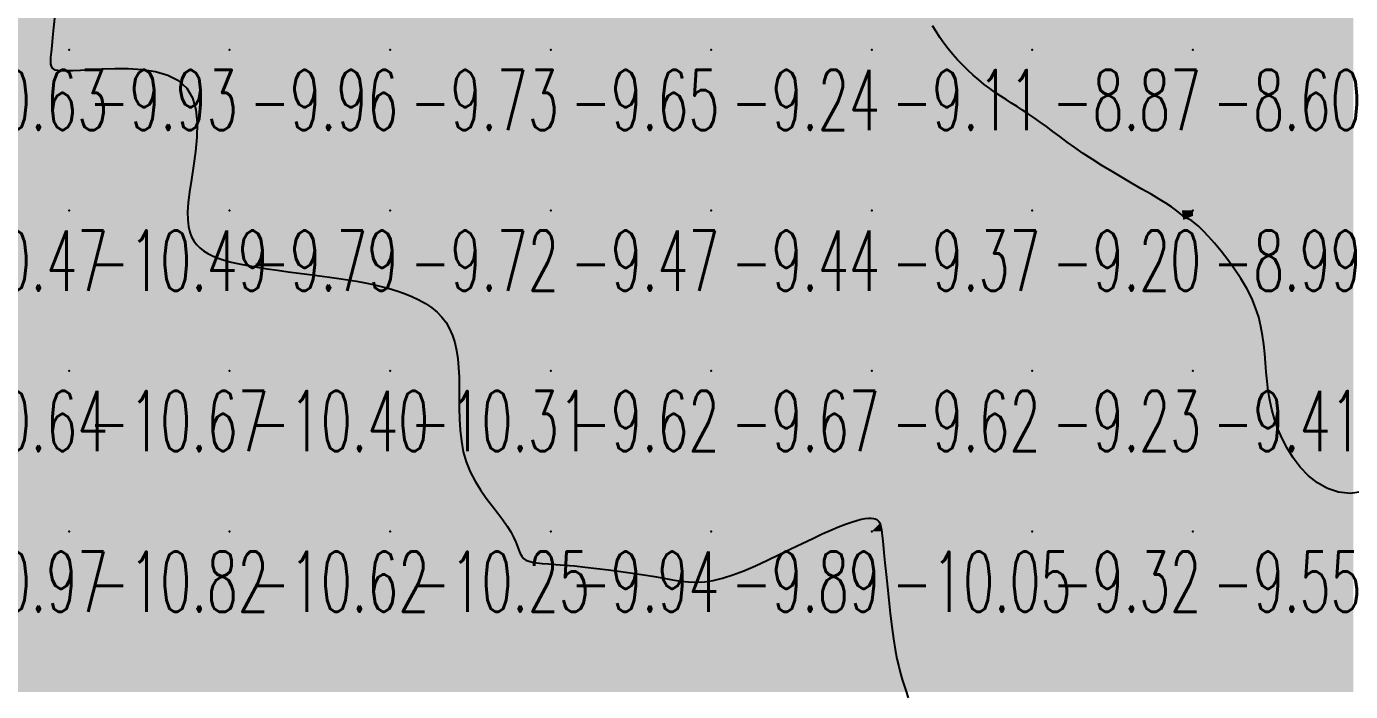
# Model space of a CAD drawing. Header units: millimetres. Extents: x 88261 to 90953, y 390274 to 392322.
# Drawn here: x 90157.6 to 90240.1, y 390447.3 to 390488.7 of the extents above; entities that cross this region are included whole.
import ezdxf
from ezdxf.enums import TextEntityAlignment as Align

# ---------------------------------------------------------------- set-up
doc = ezdxf.new("R2010")
doc.units = ezdxf.units.MM
doc.header["$LTSCALE"] = 25
for name, color, linetype in [('CN_03_00', 7, 'Continuous'), ('CN_04_00', 242, 'Continuous'), ('COTEAlt', 7, 'Continuous'), ('TN_COLORIAGE', 7, 'Continuous')]:
    doc.layers.add(name, color=color, linetype=linetype)
doc.styles.add('Simplex 1.0', font='Simplex.shx', dxfattribs={"width": 0.99, "height": 2.5})
doc.styles.get("Standard").update_dxf_attribs({"font": 'times.ttf'})

# ---------------------------------------------------------------- blocks, each defined once
blk = doc.blocks.new('COTE')
at = {"color": 0}
blk.add_point((0, 0), dxfattribs=at)
at = {"layer": 'COTEAlt'}
blk.add_attdef('ALT', text='', height=3.75, dxfattribs=at).set_placement((1.25, -1.25), align=Align.TOP_LEFT)

msp = doc.modelspace()

# ---------------------------------------------------------------- linework, layer by layer
at = {"layer": 'CN_03_00', "elevation": -9, "flags": 128}
msp.add_lwpolyline([(90240.866, 390459.721), (90240.063, 390459.612), (90239.319, 390459.682), (90238.634, 390459.906), (90238.009, 390460.257), (90237.445, 390460.71), (90236.942, 390461.239), (90236.501, 390461.817), (90236.123, 390462.42), (90235.807, 390463.026), (90235.547, 390463.629), (90235.338, 390464.23), (90235.173, 390464.827), (90235.044, 390465.421), (90234.946, 390466.009), (90234.872, 390466.592), (90234.815, 390467.17), (90234.768, 390467.741), (90234.721, 390468.309), (90234.666, 390468.875), (90234.592, 390469.442), (90234.49, 390470.012), (90234.349, 390470.589), (90234.16, 390471.175), (90233.914, 390471.772), (90233.605, 390472.381), (90233.244, 390472.991), (90232.847, 390473.589), (90232.43, 390474.164), (90232.009, 390474.703), (90231.6, 390475.193), (90231.218, 390475.621), (90230.88, 390475.976), (90230.597, 390476.248), (90230.367, 390476.447), (90230.183, 390476.584), (90230.04, 390476.672), (90229.929, 390476.724), (90229.846, 390476.751), (90229.784, 390476.767), (90229.736, 390476.784), (90229.695, 390476.813), (90229.649, 390476.858), (90229.586, 390476.924), (90229.493, 390477.014), (90229.357, 390477.132), (90229.167, 390477.281), (90228.908, 390477.464), (90228.57, 390477.686), (90228.143, 390477.948), (90227.641, 390478.245), (90227.079, 390478.572), (90226.476, 390478.921), (90225.848, 390479.287), (90225.212, 390479.663), (90224.585, 390480.044), (90223.984, 390480.422), (90223.423, 390480.792), (90222.901, 390481.151), (90222.414, 390481.499), (90221.958, 390481.834), (90221.528, 390482.155), (90221.122, 390482.459), (90220.734, 390482.745), (90220.36, 390483.013), (90219.997, 390483.261), (90219.643, 390483.493), (90219.296, 390483.714), (90218.954, 390483.93), (90218.615, 390484.144), (90218.277, 390484.363), (90217.94, 390484.591), (90217.6, 390484.833), (90217.257, 390485.093), (90216.914, 390485.37), (90216.573, 390485.662), (90216.237, 390485.969), (90215.91, 390486.289), (90215.595, 390486.62), (90215.294, 390486.96), (90215.01, 390487.308), (90214.747, 390487.663), (90214.498, 390488.021), (90214.26, 390488.382), (90214.025, 390488.743)], dxfattribs=at)
at = {"layer": 'CN_04_00', "elevation": -10, "flags": 128}
msp.add_lwpolyline([(90159.361, 390489.4), (90159.287, 390488.645), (90159.222, 390488.014), (90159.167, 390487.5), (90159.125, 390487.091), (90159.097, 390486.772), (90159.087, 390486.53), (90159.095, 390486.351), (90159.125, 390486.22), (90159.178, 390486.125), (90159.259, 390486.054), (90159.377, 390486.002), (90159.546, 390485.968), (90159.776, 390485.951), (90160.082, 390485.949), (90160.474, 390485.96), (90160.965, 390485.983), (90161.568, 390486.016), (90162.286, 390486.054), (90163.09, 390486.081), (90163.941, 390486.075), (90164.803, 390486.018), (90165.637, 390485.887), (90166.404, 390485.664), (90167.068, 390485.328), (90167.591, 390484.859), (90167.944, 390484.245), (90168.146, 390483.509), (90168.225, 390482.686), (90168.208, 390481.807), (90168.124, 390480.906), (90168.001, 390480.014), (90167.866, 390479.165), (90167.748, 390478.392), (90167.67, 390477.719), (90167.635, 390477.143), (90167.64, 390476.653), (90167.683, 390476.239), (90167.762, 390475.888), (90167.874, 390475.591), (90168.018, 390475.336), (90168.19, 390475.112), (90168.39, 390474.91), (90168.621, 390474.726), (90168.885, 390474.559), (90169.187, 390474.406), (90169.53, 390474.266), (90169.918, 390474.138), (90170.355, 390474.018), (90170.843, 390473.906), (90171.385, 390473.799), (90171.973, 390473.698), (90172.594, 390473.601), (90173.24, 390473.508), (90173.9, 390473.418), (90174.563, 390473.331), (90175.218, 390473.246), (90175.856, 390473.164), (90176.467, 390473.082), (90177.053, 390473), (90177.615, 390472.914), (90178.158, 390472.824), (90178.684, 390472.727), (90179.195, 390472.621), (90179.694, 390472.504), (90180.185, 390472.373), (90180.669, 390472.227), (90181.141, 390472.064), (90181.598, 390471.881), (90182.034, 390471.677), (90182.444, 390471.448), (90182.824, 390471.192), (90183.169, 390470.908), (90183.472, 390470.593), (90183.732, 390470.246), (90183.95, 390469.865), (90184.129, 390469.45), (90184.271, 390469.001), (90184.381, 390468.517), (90184.46, 390467.999), (90184.513, 390467.445), (90184.541, 390466.856), (90184.551, 390466.232), (90184.55, 390465.581), (90184.552, 390464.91), (90184.567, 390464.229), (90184.607, 390463.546), (90184.683, 390462.869), (90184.807, 390462.206), (90184.989, 390461.567), (90185.236, 390460.958), (90185.538, 390460.38), (90185.876, 390459.833), (90186.235, 390459.318), (90186.599, 390458.834), (90186.95, 390458.38), (90187.272, 390457.958), (90187.548, 390457.566), (90187.768, 390457.205), (90187.938, 390456.875), (90188.069, 390456.576), (90188.173, 390456.309), (90188.262, 390456.074), (90188.347, 390455.871), (90188.441, 390455.7), (90188.555, 390455.563), (90188.699, 390455.458), (90188.881, 390455.379), (90189.107, 390455.322), (90189.383, 390455.281), (90189.715, 390455.248), (90190.109, 390455.218), (90190.572, 390455.185), (90191.109, 390455.143), (90191.722, 390455.087), (90192.398, 390455.017), (90193.116, 390454.937), (90193.86, 390454.847), (90194.61, 390454.749), (90195.347, 390454.646), (90196.053, 390454.539), (90196.709, 390454.431), (90197.302, 390454.323), (90197.844, 390454.225), (90198.351, 390454.144), (90198.839, 390454.091), (90199.326, 390454.072), (90199.828, 390454.099), (90200.362, 390454.178), (90200.944, 390454.32), (90201.586, 390454.528), (90202.277, 390454.794), (90203.002, 390455.103), (90203.744, 390455.441), (90204.488, 390455.794), (90205.217, 390456.149), (90205.917, 390456.49), (90206.57, 390456.805), (90207.164, 390457.081), (90207.7, 390457.319), (90208.179, 390457.52), (90208.606, 390457.686), (90208.982, 390457.82), (90209.311, 390457.923), (90209.596, 390457.997), (90209.839, 390458.045), (90210.044, 390458.068), (90210.214, 390458.069), (90210.354, 390458.052), (90210.467, 390458.019), (90210.557, 390457.974), (90210.627, 390457.918), (90210.683, 390457.856), (90210.727, 390457.79), (90210.762, 390457.72), (90210.793, 390457.634), (90210.821, 390457.517), (90210.849, 390457.352), (90210.878, 390457.124), (90210.913, 390456.818), (90210.954, 390456.418), (90211.004, 390455.909), (90211.066, 390455.282), (90211.138, 390454.56), (90211.219, 390453.773), (90211.308, 390452.948), (90211.403, 390452.117), (90211.503, 390451.309), (90211.607, 390450.552), (90211.712, 390449.876), (90211.819, 390449.303), (90211.927, 390448.816), (90212.037, 390448.393), (90212.149, 390448.01), (90212.264, 390447.643), (90212.383, 390447.268), (90212.505, 390446.863)], dxfattribs=at)
at = {"layer": 'TN_COLORIAGE', "color": 191}
for points in [[(90150.249, 390487.239, -10), (90160.027, 390497.018, -10), (90150.249, 390497.239, -10), (90159.89, 390497.239, -10)], [(90159.198, 390487.239, -10.627), (90160.027, 390497.018, -10.627), (90150.249, 390487.239, -10.627)], [(90150.249, 390487.239, -10), (90159.198, 390487.239, -10), (90150.249, 390477.239, -10), (90158.906, 390485.897, -10)], [(90167.27, 390477.239, -10.487), (90169.506, 390486.497, -10.487), (90160.249, 390477.239, -10.487)], [(90160.249, 390485.926, -10.487), (90169.506, 390486.497, -10.487), (90160.249, 390477.239, -10.487)], [(90160.249, 390477.239, -10), (90160.249, 390485.926, -10), (90150.249, 390477.239, -10), (90158.906, 390485.897, -10)], [(90150.249, 390467.239, -10.487), (90160.249, 390467.239, -10.487), (90160.249, 390477.239, -10.487)], [(90150.249, 390477.239, -10.487), (90150.249, 390467.239, -10.487), (90160.249, 390477.239, -10.487)], [(90160.249, 390467.239, -10), (90167.906, 390474.896, -10), (90160.249, 390477.239, -10), (90167.27, 390477.239, -10)], [(90160.249, 390467.239, -10), (90167.906, 390474.896, -10), (90170.249, 390467.239, -10), (90170.249, 390473.847, -10)], [(90176.159, 390473.15, -10.402), (90170.249, 390473.847, -10.402), (90170.249, 390467.239, -10.402)], [(90170.249, 390467.239, -10), (90176.159, 390473.15, -10), (90180.249, 390467.239, -10), (90180.249, 390472.536, -10)], [(90183.956, 390470.946, -10.313), (90180.249, 390472.536, -10.313), (90180.249, 390467.239, -10.313)], [(90183.956, 390470.946, -10.313), (90184.763, 390467.239, -10.313), (90180.249, 390467.239, -10.313)], [(90150.249, 390457.239, -10.675), (90160.249, 390457.239, -10.675), (90160.249, 390467.239, -10.675)], [(90150.249, 390467.239, -10.675), (90150.249, 390457.239, -10.675), (90160.249, 390467.239, -10.675)], [(90160.249, 390457.239, -10.402), (90170.249, 390457.239, -10.402), (90170.249, 390467.239, -10.402)], [(90160.249, 390467.239, -10.402), (90160.249, 390457.239, -10.402), (90170.249, 390467.239, -10.402)], [(90170.249, 390467.239, -10.313), (90170.249, 390457.239, -10.313), (90180.249, 390467.239, -10.313)], [(90170.249, 390457.239, -10.313), (90180.249, 390457.239, -10.313), (90180.249, 390467.239, -10.313)], [(90180.249, 390467.239, -10), (90184.763, 390467.239, -10), (90180.249, 390457.239, -10), (90184.24, 390461.231, -10)], [(90184.24, 390461.231, -10.253), (90188.208, 390457.239, -10.253), (90180.249, 390457.239, -10.253)], [(90210.249, 390458.307, -10.046), (90207.231, 390457.239, -10.046), (90210.249, 390457.239, -10.046)], [(90210.808, 390457.799, -10.046), (90210.249, 390458.307, -10.046), (90210.249, 390457.239, -10.046)], [(90210.808, 390457.799, -10.046), (90210.878, 390457.239, -10.046), (90210.249, 390457.239, -10.046)], [(90150.249, 390447.573, -10.823), (90150.301, 390447.291, -10.823), (90150.249, 390457.239, -10.823), (90160.249, 390457.239, -10.823)], [(90150.301, 390447.291, -10.541), (90150.269, 390447.239, -10.541), (90160.249, 390457.239, -10.541), (90160.249, 390447.239, -10.541)], [(90160.249, 390447.239, -10.616), (90170.249, 390447.239, -10.616), (90170.249, 390457.239, -10.616)], [(90160.249, 390457.239, -10.616), (90160.249, 390447.239, -10.616), (90170.249, 390457.239, -10.616)], [(90170.249, 390447.239, -10.253), (90180.249, 390447.239, -10.253), (90180.249, 390457.239, -10.253)], [(90170.249, 390457.239, -10.253), (90170.249, 390447.239, -10.253), (90180.249, 390457.239, -10.253)], [(90180.249, 390447.239, -10), (90188.218, 390455.208, -10), (90180.249, 390457.239, -10), (90188.208, 390457.239, -10)], [(90200.249, 390447.239, -10), (90200.249, 390453.562, -10), (90210.249, 390457.239, -10), (90207.231, 390457.239, -10)], [(90200.249, 390447.239, -10.046), (90210.249, 390447.239, -10.046), (90210.249, 390457.239, -10.046)], [(90210.249, 390447.239, -10), (90211.704, 390448.695, -10), (90210.249, 390457.239, -10), (90210.878, 390457.239, -10)], [(90190.249, 390447.239, -10), (90190.249, 390455.304, -10), (90180.249, 390447.239, -10), (90188.218, 390455.208, -10)], [(90197.439, 390454.429, -10.27), (90190.249, 390455.304, -10.27), (90190.249, 390447.239, -10.27)], [(90190.249, 390447.239, -10), (90197.439, 390454.429, -10), (90200.249, 390447.239, -10), (90200.249, 390453.562, -10)], [(90211.704, 390448.695, -10.116), (90212.579, 390447.239, -10.116), (90210.249, 390447.239, -10.116)]]:
    msp.add_solid(points, dxfattribs=at)
at = {"layer": 'TN_COLORIAGE', "color": 181}
for points in [[(90160.027, 390497.018, -9.926), (90159.198, 390487.239, -9.926), (90160.249, 390497.239, -9.926), (90160.249, 390487.239, -9.926)], [(90160.249, 390487.239, -9.782), (90170.249, 390487.239, -9.782), (90170.249, 390497.239, -9.782)], [(90160.249, 390497.239, -9.782), (90160.249, 390487.239, -9.782), (90170.249, 390497.239, -9.782)], [(90170.249, 390487.239, -9.727), (90180.249, 390487.239, -9.727), (90180.249, 390497.239, -9.727)], [(90170.249, 390497.239, -9.727), (90170.249, 390487.239, -9.727), (90180.249, 390497.239, -9.727)], [(90180.249, 390487.239, -9.429), (90190.249, 390487.239, -9.429), (90190.249, 390497.239, -9.429)], [(90180.249, 390497.239, -9.429), (90180.249, 390487.239, -9.429), (90190.249, 390497.239, -9.429)], [(90190.249, 390487.239, -9.08), (90200.249, 390487.239, -9.08), (90200.249, 390497.239, -9.08)], [(90190.249, 390497.239, -9.08), (90190.249, 390487.239, -9.08), (90200.249, 390497.239, -9.08)], [(90200.249, 390487.239, -9), (90207.37, 390494.361, -9), (90200.249, 390497.239, -9), (90204.76, 390497.239, -9)], [(90200.249, 390487.239, -9), (90207.37, 390494.361, -9), (90210.249, 390487.239, -9), (90210.249, 390492.542, -9)], [(90213.269, 390490.259, -9.109), (90210.249, 390492.542, -9.109), (90210.249, 390487.239, -9.109)], [(90213.269, 390490.259, -9.109), (90214.788, 390487.239, -9.109), (90210.249, 390487.239, -9.109)], [(90158.906, 390485.897, -9.926), (90160.249, 390485.926, -9.926), (90160.249, 390487.239, -9.926)], [(90158.906, 390485.897, -9.926), (90159.198, 390487.239, -9.926), (90160.249, 390487.239, -9.926)], [(90169.506, 390486.497, -9.926), (90160.249, 390485.926, -9.926), (90170.249, 390487.239, -9.926), (90160.249, 390487.239, -9.926)], [(90169.506, 390486.497, -9.793), (90167.27, 390477.239, -9.793), (90170.249, 390487.239, -9.793), (90170.249, 390477.239, -9.793)], [(90170.249, 390487.239, -9.734), (90170.249, 390477.239, -9.734), (90180.249, 390487.239, -9.734)], [(90170.249, 390477.239, -9.734), (90180.249, 390477.239, -9.734), (90180.249, 390487.239, -9.734)], [(90180.249, 390477.239, -9.647), (90190.249, 390477.239, -9.647), (90190.249, 390487.239, -9.647)], [(90180.249, 390487.239, -9.647), (90180.249, 390477.239, -9.647), (90190.249, 390487.239, -9.647)], [(90190.249, 390477.239, -9.239), (90200.249, 390477.239, -9.239), (90200.249, 390487.239, -9.239)], [(90190.249, 390487.239, -9.239), (90190.249, 390477.239, -9.239), (90200.249, 390487.239, -9.239)], [(90200.249, 390477.239, -9.109), (90210.249, 390477.239, -9.109), (90210.249, 390487.239, -9.109)], [(90200.249, 390487.239, -9.109), (90200.249, 390477.239, -9.109), (90210.249, 390487.239, -9.109)], [(90210.249, 390477.239, -9), (90217.641, 390484.631, -9), (90210.249, 390487.239, -9), (90214.788, 390487.239, -9)], [(90210.249, 390477.239, -9), (90217.641, 390484.631, -9), (90220.249, 390477.239, -9), (90220.249, 390483.233, -9)], [(90223.524, 390480.514, -9.196), (90220.249, 390483.233, -9.196), (90220.249, 390477.239, -9.196)], [(90223.524, 390480.514, -9.196), (90229.561, 390477.239, -9.196), (90220.249, 390477.239, -9.196)], [(90167.27, 390477.239, -9.793), (90167.906, 390474.896, -9.793), (90170.249, 390477.239, -9.793)], [(90170.249, 390473.847, -9.793), (90167.906, 390474.896, -9.793), (90170.249, 390477.239, -9.793)], [(90170.249, 390473.847, -9.722), (90176.159, 390473.15, -9.722), (90170.249, 390477.239, -9.722), (90180.249, 390477.239, -9.722)], [(90180.249, 390472.536, -9.722), (90176.159, 390473.15, -9.722), (90180.249, 390477.239, -9.722)], [(90180.249, 390472.536, -9.468), (90183.956, 390470.946, -9.468), (90180.249, 390477.239, -9.468), (90190.249, 390477.239, -9.468)], [(90184.763, 390467.239, -9.468), (90183.956, 390470.946, -9.468), (90190.249, 390467.239, -9.468), (90190.249, 390477.239, -9.468)], [(90190.249, 390477.239, -9.438), (90190.249, 390467.239, -9.438), (90200.249, 390477.239, -9.438)], [(90190.249, 390467.239, -9.438), (90200.249, 390467.239, -9.438), (90200.249, 390477.239, -9.438)], [(90200.249, 390467.239, -9.372), (90210.249, 390467.239, -9.372), (90210.249, 390477.239, -9.372)], [(90200.249, 390477.239, -9.372), (90200.249, 390467.239, -9.372), (90210.249, 390477.239, -9.372)], [(90210.249, 390467.239, -9.196), (90220.249, 390467.239, -9.196), (90220.249, 390477.239, -9.196)], [(90210.249, 390477.239, -9.196), (90210.249, 390467.239, -9.196), (90220.249, 390477.239, -9.196)], [(90220.249, 390467.239, -9), (90229.652, 390476.642, -9), (90220.249, 390477.239, -9), (90229.561, 390477.239, -9)], [(90230.249, 390467.239, -9), (90230.249, 390476.897, -9), (90220.249, 390467.239, -9), (90229.652, 390476.642, -9)], [(90234.634, 390471.624, -9.41), (90230.249, 390476.897, -9.41), (90230.249, 390467.239, -9.41)], [(90234.634, 390471.624, -9.41), (90234.702, 390467.239, -9.41), (90230.249, 390467.239, -9.41)], [(90184.24, 390461.231, -9.619), (90184.763, 390467.239, -9.619), (90190.249, 390467.239, -9.619)], [(90188.208, 390457.239, -9.619), (90184.24, 390461.231, -9.619), (90190.249, 390457.239, -9.619), (90190.249, 390467.239, -9.619)], [(90190.249, 390467.239, -9.672), (90190.249, 390457.239, -9.672), (90200.249, 390467.239, -9.672)], [(90190.249, 390457.239, -9.672), (90200.249, 390457.239, -9.672), (90200.249, 390467.239, -9.672)], [(90200.249, 390467.239, -9.618), (90200.249, 390457.239, -9.618), (90210.249, 390467.239, -9.618)], [(90207.231, 390457.239, -9.618), (90210.249, 390458.307, -9.618), (90200.249, 390457.239, -9.618), (90210.249, 390467.239, -9.618)], [(90210.249, 390458.307, -9.229), (90210.808, 390457.799, -9.229), (90210.249, 390467.239, -9.229), (90220.249, 390467.239, -9.229)], [(90210.878, 390457.239, -9.229), (90210.808, 390457.799, -9.229), (90220.249, 390457.239, -9.229), (90220.249, 390467.239, -9.229)], [(90220.249, 390457.239, -9.41), (90230.249, 390457.239, -9.41), (90230.249, 390467.239, -9.41)], [(90220.249, 390467.239, -9.41), (90220.249, 390457.239, -9.41), (90230.249, 390467.239, -9.41)], [(90230.249, 390457.239, -9), (90235.446, 390462.437, -9), (90230.249, 390467.239, -9), (90234.702, 390467.239, -9)], [(90230.249, 390457.239, -9), (90235.446, 390462.437, -9), (90240.249, 390457.239, -9), (90240.249, 390457.535, -9)], [(90188.208, 390457.239, -9.935), (90188.218, 390455.208, -9.935), (90190.249, 390457.239, -9.935)], [(90188.218, 390455.208, -9.935), (90190.249, 390455.304, -9.935), (90190.249, 390457.239, -9.935)], [(90190.249, 390455.304, -9.894), (90197.439, 390454.429, -9.894), (90190.249, 390457.239, -9.894), (90200.249, 390457.239, -9.894)], [(90200.249, 390453.562, -9.894), (90197.439, 390454.429, -9.894), (90200.249, 390457.239, -9.894)], [(90207.231, 390457.239, -9.894), (90200.249, 390453.562, -9.894), (90200.249, 390457.239, -9.894)], [(90210.878, 390457.239, -9.32), (90211.704, 390448.695, -9.32), (90220.249, 390457.239, -9.32)], [(90212.579, 390447.239, -9.32), (90211.704, 390448.695, -9.32), (90220.249, 390447.239, -9.32), (90220.249, 390457.239, -9.32)], [(90220.249, 390457.239, -9.552), (90220.249, 390447.239, -9.552), (90230.249, 390457.239, -9.552)], [(90220.249, 390447.239, -9.552), (90230.249, 390447.239, -9.552), (90230.249, 390457.239, -9.552)], [(90230.249, 390457.239, -9.016), (90230.249, 390447.239, -9.016), (90240.249, 390457.239, -9.016)], [(90230.249, 390447.239, -9.016), (90240.249, 390447.239, -9.016), (90240.249, 390457.239, -9.016)]]:
    msp.add_solid(points, dxfattribs=at)
at = {"layer": 'TN_COLORIAGE', "color": 171}
for points in [[(90214.788, 390487.239, -8.748), (90213.269, 390490.259, -8.748), (90220.249, 390487.239, -8.748), (90220.249, 390497.239, -8.748)], [(90220.249, 390487.239, -8.457), (90230.249, 390487.239, -8.457), (90230.249, 390497.239, -8.457)], [(90220.249, 390497.239, -8.457), (90220.249, 390487.239, -8.457), (90230.249, 390497.239, -8.457)], [(90230.249, 390487.239, -8.229), (90240.249, 390487.239, -8.229), (90240.249, 390497.239, -8.229)], [(90230.249, 390497.239, -8.229), (90230.249, 390487.239, -8.229), (90240.249, 390497.239, -8.229)], [(90214.788, 390487.239, -8.869), (90217.641, 390484.631, -8.869), (90220.249, 390487.239, -8.869)], [(90220.249, 390483.233, -8.869), (90217.641, 390484.631, -8.869), (90220.249, 390487.239, -8.869)], [(90220.249, 390483.233, -8.597), (90223.524, 390480.514, -8.597), (90220.249, 390487.239, -8.597), (90230.249, 390487.239, -8.597)], [(90229.561, 390477.239, -8.597), (90223.524, 390480.514, -8.597), (90230.249, 390477.239, -8.597), (90230.249, 390487.239, -8.597)], [(90230.249, 390477.239, -8.423), (90240.249, 390477.239, -8.423), (90240.249, 390487.239, -8.423)], [(90230.249, 390487.239, -8.423), (90230.249, 390477.239, -8.423), (90240.249, 390487.239, -8.423)], [(90229.561, 390477.239, -8.985), (90229.652, 390476.642, -8.985), (90230.249, 390477.239, -8.985)], [(90229.652, 390476.642, -8.985), (90230.249, 390476.897, -8.985), (90230.249, 390477.239, -8.985)], [(90230.249, 390476.897, -8.475), (90234.634, 390471.624, -8.475), (90230.249, 390477.239, -8.475), (90240.249, 390477.239, -8.475)], [(90234.702, 390467.239, -8.475), (90234.634, 390471.624, -8.475), (90240.249, 390467.239, -8.475), (90240.249, 390477.239, -8.475)], [(90234.702, 390467.239, -8.49), (90235.446, 390462.437, -8.49), (90240.249, 390467.239, -8.49)], [(90240.249, 390457.535, -8.49), (90235.446, 390462.437, -8.49), (90240.249, 390467.239, -8.49)]]:
    msp.add_solid(points, dxfattribs=at)

# ---------------------------------------------------------------- block references
at = {"layer": 'COTEAlt'}
ref = msp.add_blockref('COTE', (90150.249, 390487.239), dxfattribs=at)
ref.add_attrib('ALT', '-10.63', dxfattribs={"height": 3.75, "style": 'Simplex 1.0', "width": 0.6}).set_placement((90151.499, 390485.989), align=Align.TOP_LEFT)
ref = msp.add_blockref('COTE', (90160.249, 390487.239), dxfattribs=at)
ref.add_attrib('ALT', '-9.93', dxfattribs={"height": 3.75, "style": 'Simplex 1.0', "width": 0.6}).set_placement((90161.499, 390485.989), align=Align.TOP_LEFT)
ref = msp.add_blockref('COTE', (90170.249, 390487.239), dxfattribs=at)
ref.add_attrib('ALT', '-9.96', dxfattribs={"height": 3.75, "style": 'Simplex 1.0', "width": 0.6}).set_placement((90171.499, 390485.989), align=Align.TOP_LEFT)
ref = msp.add_blockref('COTE', (90180.249, 390487.239), dxfattribs=at)
ref.add_attrib('ALT', '-9.73', dxfattribs={"height": 3.75, "style": 'Simplex 1.0', "width": 0.6}).set_placement((90181.499, 390485.989), align=Align.TOP_LEFT)
ref = msp.add_blockref('COTE', (90190.249, 390487.239), dxfattribs=at)
ref.add_attrib('ALT', '-9.65', dxfattribs={"height": 3.75, "style": 'Simplex 1.0', "width": 0.6}).set_placement((90191.499, 390485.989), align=Align.TOP_LEFT)
ref = msp.add_blockref('COTE', (90200.249, 390487.239), dxfattribs=at)
ref.add_attrib('ALT', '-9.24', dxfattribs={"height": 3.75, "style": 'Simplex 1.0', "width": 0.6}).set_placement((90201.499, 390485.989), align=Align.TOP_LEFT)
ref = msp.add_blockref('COTE', (90210.249, 390487.239), dxfattribs=at)
ref.add_attrib('ALT', '-9.11', dxfattribs={"height": 3.75, "style": 'Simplex 1.0', "width": 0.6}).set_placement((90211.499, 390485.989), align=Align.TOP_LEFT)
ref = msp.add_blockref('COTE', (90220.249, 390487.239), dxfattribs=at)
ref.add_attrib('ALT', '-8.87', dxfattribs={"height": 3.75, "style": 'Simplex 1.0', "width": 0.6}).set_placement((90221.499, 390485.989), align=Align.TOP_LEFT)
ref = msp.add_blockref('COTE', (90230.249, 390487.239), dxfattribs=at)
ref.add_attrib('ALT', '-8.60', dxfattribs={"height": 3.75, "style": 'Simplex 1.0', "width": 0.6}).set_placement((90231.499, 390485.989), align=Align.TOP_LEFT)
ref = msp.add_blockref('COTE', (90150.249, 390477.239), dxfattribs=at)
ref.add_attrib('ALT', '-10.47', dxfattribs={"height": 3.75, "style": 'Simplex 1.0', "width": 0.6}).set_placement((90151.499, 390475.989), align=Align.TOP_LEFT)
ref = msp.add_blockref('COTE', (90160.249, 390477.239), dxfattribs=at)
ref.add_attrib('ALT', '-10.49', dxfattribs={"height": 3.75, "style": 'Simplex 1.0', "width": 0.6}).set_placement((90161.499, 390475.989), align=Align.TOP_LEFT)
ref = msp.add_blockref('COTE', (90170.249, 390477.239), dxfattribs=at)
ref.add_attrib('ALT', '-9.79', dxfattribs={"height": 3.75, "style": 'Simplex 1.0', "width": 0.6}).set_placement((90171.499, 390475.989), align=Align.TOP_LEFT)
ref = msp.add_blockref('COTE', (90180.249, 390477.239), dxfattribs=at)
ref.add_attrib('ALT', '-9.72', dxfattribs={"height": 3.75, "style": 'Simplex 1.0', "width": 0.6}).set_placement((90181.499, 390475.989), align=Align.TOP_LEFT)
ref = msp.add_blockref('COTE', (90190.249, 390477.239), dxfattribs=at)
ref.add_attrib('ALT', '-9.47', dxfattribs={"height": 3.75, "style": 'Simplex 1.0', "width": 0.6}).set_placement((90191.499, 390475.989), align=Align.TOP_LEFT)
ref = msp.add_blockref('COTE', (90200.249, 390477.239), dxfattribs=at)
ref.add_attrib('ALT', '-9.44', dxfattribs={"height": 3.75, "style": 'Simplex 1.0', "width": 0.6}).set_placement((90201.499, 390475.989), align=Align.TOP_LEFT)
ref = msp.add_blockref('COTE', (90210.249, 390477.239), dxfattribs=at)
ref.add_attrib('ALT', '-9.37', dxfattribs={"height": 3.75, "style": 'Simplex 1.0', "width": 0.6}).set_placement((90211.499, 390475.989), align=Align.TOP_LEFT)
ref = msp.add_blockref('COTE', (90220.249, 390477.239), dxfattribs=at)
ref.add_attrib('ALT', '-9.20', dxfattribs={"height": 3.75, "style": 'Simplex 1.0', "width": 0.6}).set_placement((90221.499, 390475.989), align=Align.TOP_LEFT)
ref = msp.add_blockref('COTE', (90230.249, 390477.239), dxfattribs=at)
ref.add_attrib('ALT', '-8.99', dxfattribs={"height": 3.75, "style": 'Simplex 1.0', "width": 0.6}).set_placement((90231.499, 390475.989), align=Align.TOP_LEFT)
ref = msp.add_blockref('COTE', (90150.249, 390467.239), dxfattribs=at)
ref.add_attrib('ALT', '-10.64', dxfattribs={"height": 3.75, "style": 'Simplex 1.0', "width": 0.6}).set_placement((90151.499, 390465.989), align=Align.TOP_LEFT)
ref = msp.add_blockref('COTE', (90160.249, 390467.239), dxfattribs=at)
ref.add_attrib('ALT', '-10.67', dxfattribs={"height": 3.75, "style": 'Simplex 1.0', "width": 0.6}).set_placement((90161.499, 390465.989), align=Align.TOP_LEFT)
ref = msp.add_blockref('COTE', (90170.249, 390467.239), dxfattribs=at)
ref.add_attrib('ALT', '-10.40', dxfattribs={"height": 3.75, "style": 'Simplex 1.0', "width": 0.6}).set_placement((90171.499, 390465.989), align=Align.TOP_LEFT)
ref = msp.add_blockref('COTE', (90180.249, 390467.239), dxfattribs=at)
ref.add_attrib('ALT', '-10.31', dxfattribs={"height": 3.75, "style": 'Simplex 1.0', "width": 0.6}).set_placement((90181.499, 390465.989), align=Align.TOP_LEFT)
ref = msp.add_blockref('COTE', (90190.249, 390467.239), dxfattribs=at)
ref.add_attrib('ALT', '-9.62', dxfattribs={"height": 3.75, "style": 'Simplex 1.0', "width": 0.6}).set_placement((90191.499, 390465.989), align=Align.TOP_LEFT)
ref = msp.add_blockref('COTE', (90200.249, 390467.239), dxfattribs=at)
ref.add_attrib('ALT', '-9.67', dxfattribs={"height": 3.75, "style": 'Simplex 1.0', "width": 0.6}).set_placement((90201.499, 390465.989), align=Align.TOP_LEFT)
ref = msp.add_blockref('COTE', (90210.249, 390467.239), dxfattribs=at)
ref.add_attrib('ALT', '-9.62', dxfattribs={"height": 3.75, "style": 'Simplex 1.0', "width": 0.6}).set_placement((90211.499, 390465.989), align=Align.TOP_LEFT)
ref = msp.add_blockref('COTE', (90220.249, 390467.239), dxfattribs=at)
ref.add_attrib('ALT', '-9.23', dxfattribs={"height": 3.75, "style": 'Simplex 1.0', "width": 0.6}).set_placement((90221.499, 390465.989), align=Align.TOP_LEFT)
ref = msp.add_blockref('COTE', (90230.249, 390467.239), dxfattribs=at)
ref.add_attrib('ALT', '-9.41', dxfattribs={"height": 3.75, "style": 'Simplex 1.0', "width": 0.6}).set_placement((90231.499, 390465.989), align=Align.TOP_LEFT)
ref = msp.add_blockref('COTE', (90150.249, 390457.239), dxfattribs=at)
ref.add_attrib('ALT', '-10.97', dxfattribs={"height": 3.75, "style": 'Simplex 1.0', "width": 0.6}).set_placement((90151.499, 390455.989), align=Align.TOP_LEFT)
ref = msp.add_blockref('COTE', (90160.249, 390457.239), dxfattribs=at)
ref.add_attrib('ALT', '-10.82', dxfattribs={"height": 3.75, "style": 'Simplex 1.0', "width": 0.6}).set_placement((90161.499, 390455.989), align=Align.TOP_LEFT)
ref = msp.add_blockref('COTE', (90170.249, 390457.239), dxfattribs=at)
ref.add_attrib('ALT', '-10.62', dxfattribs={"height": 3.75, "style": 'Simplex 1.0', "width": 0.6}).set_placement((90171.499, 390455.989), align=Align.TOP_LEFT)
ref = msp.add_blockref('COTE', (90180.249, 390457.239), dxfattribs=at)
ref.add_attrib('ALT', '-10.25', dxfattribs={"height": 3.75, "style": 'Simplex 1.0', "width": 0.6}).set_placement((90181.499, 390455.989), align=Align.TOP_LEFT)
ref = msp.add_blockref('COTE', (90190.249, 390457.239), dxfattribs=at)
ref.add_attrib('ALT', '-9.94', dxfattribs={"height": 3.75, "style": 'Simplex 1.0', "width": 0.6}).set_placement((90191.499, 390455.989), align=Align.TOP_LEFT)
ref = msp.add_blockref('COTE', (90200.249, 390457.239), dxfattribs=at)
ref.add_attrib('ALT', '-9.89', dxfattribs={"height": 3.75, "style": 'Simplex 1.0', "width": 0.6}).set_placement((90201.499, 390455.989), align=Align.TOP_LEFT)
ref = msp.add_blockref('COTE', (90210.249, 390457.239), dxfattribs=at)
ref.add_attrib('ALT', '-10.05', dxfattribs={"height": 3.75, "style": 'Simplex 1.0', "width": 0.6}).set_placement((90211.499, 390455.989), align=Align.TOP_LEFT)
ref = msp.add_blockref('COTE', (90220.249, 390457.239), dxfattribs=at)
ref.add_attrib('ALT', '-9.32', dxfattribs={"height": 3.75, "style": 'Simplex 1.0', "width": 0.6}).set_placement((90221.499, 390455.989), align=Align.TOP_LEFT)
ref = msp.add_blockref('COTE', (90230.249, 390457.239), dxfattribs=at)
ref.add_attrib('ALT', '-9.55', dxfattribs={"height": 3.75, "style": 'Simplex 1.0', "width": 0.6}).set_placement((90231.499, 390455.989), align=Align.TOP_LEFT)

doc.saveas('drawing.dxf')
